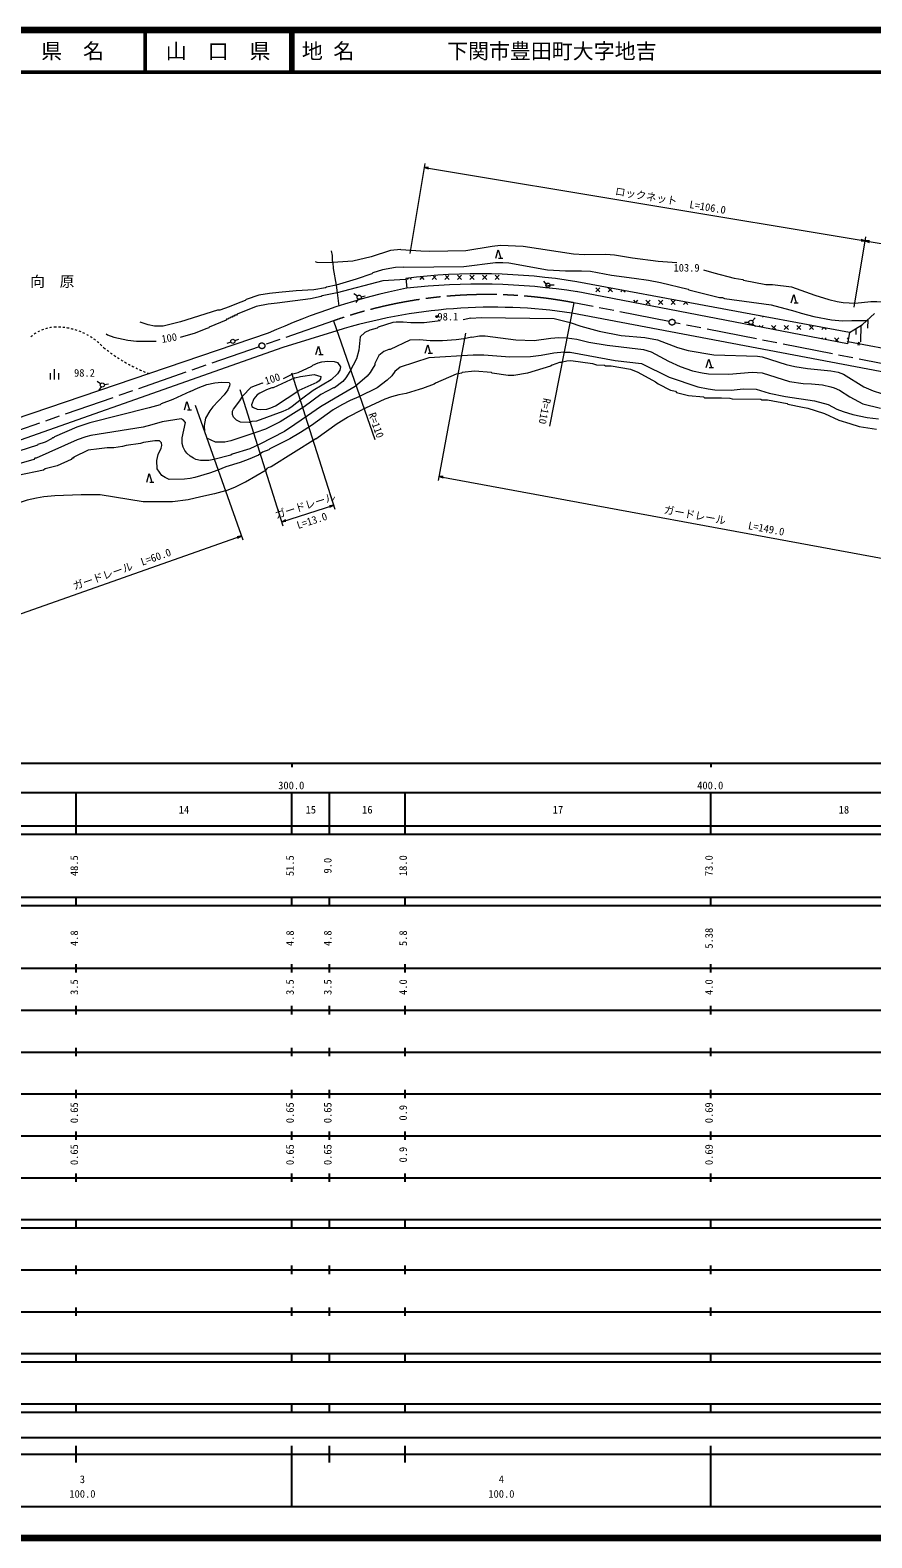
# Model space of a CAD drawing. Units: millimetres, scale not verified. Extents: x 40000 to 680000, y 20000 to 380000.
# Drawn here: x 305527 to 506413, y 20000 to 380000 of the extents above; entities that cross this region are included whole.
import ezdxf
from ezdxf.enums import TextEntityAlignment as Align

# ---------------------------------------------------------------- set-up
doc = ezdxf.new("R2010")
doc.units = ezdxf.units.MM
doc.header["$LTSCALE"] = 1000
doc.header["$PDMODE"] = 32
doc.header["$PDSIZE"] = 500
doc.linetypes.add('CHAIN', pattern=[18.5, 12, -1.5, 3.5, -1.5])
for name, color, linetype, lineweight in [('M-BGD', 7, 'Continuous', 13), ('M-BMK', 2, 'CHAIN', 13), ('M-STR-HTXT', 7, 'Continuous', 13), ('M-TTL', 2, 'Continuous', 140), ('M-TTL-BAND', 7, 'Continuous', 25), ('M-TTL-LINE', 7, 'Continuous', 50)]:
    doc.layers.add(name, color=color, linetype=linetype, lineweight=lineweight)
doc.layers.add('M-BMK-HTXT', color=7, linetype='Continuous')
doc.layers.add('M-TTL-TXT', color=7, linetype='Continuous')
doc.styles.add('ＭＳ ゴシック', font='')
doc.styles.get('ＭＳ ゴシック').set_extended_font_data('MS Gothic')

# ---------------------------------------------------------------- blocks, each defined once
blk = doc.blocks.new('電話柱1')
at = {"color": 7, "linetype": 'Continuous', "lineweight": 13}
for p, q in [((-1.203, 0.848), (-0.496, 0.14)), ((-0.516, 0.002), (0.484, 0.002)), ((1.475, 0.164), (0.478, 0.078))]:
    blk.add_line(p, q, dxfattribs=at)
blk.add_circle((-0.016, 0.002), 0.5, dxfattribs=at)
blk = doc.blocks.new('電力柱1')
at = {"color": 7, "linetype": 'Continuous', "lineweight": 13}
for p, q in [((-0.49, 0.061), (-1.483, 0.18)), ((0.4, 0.311), (1.186, 0.93)), ((0.316, -0.391), (0.934, -1.176))]:
    blk.add_line(p, q, dxfattribs=at)
blk.add_circle((0.007, 0.002), 0.5, dxfattribs=at)
blk = doc.blocks.new('針葉樹林')
at = {"color": 7, "linetype": 'Continuous', "lineweight": 13}
for p, q in [((-0.6, 0), (0, 2)), ((0, 2), (0.6, 0)), ((0.1, 0), (1.1, 0))]:
    blk.add_line(p, q, dxfattribs=at)
blk = doc.blocks.new('open_arrow')
at = {"color": 0, "linetype": 'Continuous', "lineweight": -2}
blk.add_lwpolyline([(7.5, 1.25), (0, 0), (7.5, -1.25)], dxfattribs=at)

msp = doc.modelspace()

# ---------------------------------------------------------------- linework, layer by layer
at = {"layer": 'M-BGD'}
for p, q in [((395202, 320715), (395462, 318403)), ((395762, 320762), (395500, 320500)), ((396203, 320798), (396501, 320500)), ((399034, 321034), (398501, 320501)), ((398972, 321029), (399500, 320501)), ((402249, 321249), (401500, 320501)), ((401778, 321223), (402501, 320501)), ((405424, 321424), (404501, 320500)), ((404621, 321380), (405500, 320500)), ((407500, 321501), (408500, 320500)), ((408501, 321501), (407500, 320500)), ((410501, 321500), (411500, 320501)), ((411500, 321500), (410501, 320501)), ((413500, 321500), (414500, 320501)), ((414501, 321500), (413501, 320501)), ((417500, 321501), (416500, 320500)), ((416501, 321501), (417501, 320500)), ((378529, 319081), (378783, 317303)), ((378783, 317303), (379206, 314085)), ((500584, 305139), (435870, 317631)), ((501105, 307837), (436006, 319938)), ((440500, 318500), (441501, 317501)), ((441501, 318500), (440500, 317501)), ((444363, 318363), (443500, 317500)), ((443501, 318501), (444501, 317500)), ((446898, 317898), (446501, 317500)), ((447148, 317853), (447500, 317500)), ((449500, 315501), (449926, 315075)), ((450501, 315501), (450051, 315051)), ((452501, 315501), (453500, 314500)), ((453500, 315501), (452567, 314567)), ((455500, 315500), (456501, 314501)), ((456501, 315500), (455500, 314501)), ((458501, 315500), (459500, 314501)), ((459500, 315500), (458501, 314501)), ((462110, 315110), (461500, 314500)), ((461841, 315160), (462501, 314500)), ((410702, 311207), (408839, 310868)), ((532967, 293861), (434829, 312446)), ((479809, 311809), (479668, 311668)), ((480280, 311721), (480500, 311500)), ((501105, 307837), (504171, 309697)), ((501634, 310699), (505273, 310699)), ((504171, 309697), (507060, 312323)), ((505428, 310839), (505413, 308878)), ((362303, 307615), (281912, 280341)), ((354364, 305873), (355304, 306215)), ((479500, 309500), (479833, 309168)), ((480500, 309500), (480114, 309114)), ((482501, 309500), (483500, 308501)), ((483501, 309501), (482628, 308628)), ((486501, 309501), (485500, 308500)), ((485501, 309501), (486501, 308500)), ((488501, 309501), (489500, 308501)), ((489500, 309500), (488501, 308500)), ((491500, 309500), (492501, 308501)), ((492451, 309451), (491500, 308501)), ((494980, 308980), (494501, 308500)), ((494501, 306501), (494711, 306290)), ((495031, 308970), (495500, 308500)), ((495500, 306501), (495196, 306196)), ((497500, 306500), (498431, 305570)), ((498501, 306500), (497710, 305710)), ((500501, 306501), (500791, 306210)), ((501105, 307837), (500584, 305139)), ((502579, 308731), (502568, 307327)), ((503826, 309488), (503683, 305608)), ((353424, 305532), (352483, 305195)), ((500690, 305690), (500501, 305501)), ((500684, 305657), (520622, 301968)), ((502987, 304977), (503479, 304886)), ((503078, 305468), (503570, 305378)), ((311296, 296566), (311296, 299066)), ((432546, 300793), (432461, 300623)), ((310296, 298066), (310296, 296566)), ((312296, 298066), (312296, 296566)), ((365998, 296813), (368199, 297914)), ((385556, 289701), (384879, 289447))]:
    msp.add_line(p, q, dxfattribs=at)
for points in [[(394023, 327632), (391567, 327378), (386911, 325854), (382508, 324838), (377767, 324499)], [(394023, 327632), (398764, 327293), (400881, 327209), (409517, 327378), (415782, 328394), (417814, 328648), (423233, 328394), (435171, 326616), (437795, 326447), (442960, 326531), (444992, 326362), (449310, 325600), (455406, 324838), (459893, 324499)], [(373533, 324753), (373957, 324584), (377767, 324499)], [(377343, 327293), (377597, 326193), (377597, 324923), (377767, 324499)], [(377767, 324499), (377851, 323060), (378529, 319081)], [(394700, 323399), (409009, 323568), (416629, 324499), (418322, 324499), (419761, 324415), (428990, 322806), (433308, 322552), (437118, 322552), (439235, 322467), (444315, 321536), (449649, 320774), (453120, 320266), (455999, 319758), (462603, 318149), (462772, 317980), (470053, 316202), (470731, 316202), (471239, 315948), (482415, 314424), (488003, 312900), (489527, 312392), (492575, 311630), (496808, 310868), (499433, 310614), (501634, 310699)], [(394700, 323399), (392753, 323314), (389620, 322806), (387334, 322044), (387080, 321790), (383355, 320520), (378529, 319081)], [(395123, 320435), (389705, 320181), (378783, 317303)], [(466243, 322806), (468699, 322044), (473525, 320774), (475641, 320435), (475811, 320266), (481145, 319250), (482669, 319250), (487241, 318742), (492829, 316710), (496131, 315694), (498163, 315186), (499602, 314932), (502396, 314847)], [(378529, 319081), (376243, 318657), (375989, 318488), (373195, 317980), (369046, 317726), (364897, 317387), (362611, 317133), (360071, 316710), (357108, 315694), (356854, 315440), (354737, 314678), (353044, 313916), (350758, 313154), (350250, 313154), (341445, 310360), (337296, 309344), (335179, 309344), (333655, 309598), (331793, 310275)], [(378783, 317303), (375227, 316541), (374973, 316371), (372433, 315863), (364474, 314847), (362357, 314593), (359479, 314001), (354907, 312223), (354737, 311969), (354399, 311969), (354229, 311715), (353891, 311715), (353721, 311461), (353383, 311461), (353213, 311207), (352959, 311207), (352705, 310953), (352367, 310953), (352282, 310783), (348218, 309090), (348133, 308921), (347456, 308667), (344916, 307651), (341360, 306635)], [(502396, 314847), (506206, 315186), (507645, 315186), (509000, 315101), (510947, 314593), (511045, 314447)], [(403421, 310614), (399526, 310106), (396393, 310106), (394531, 310275), (392922, 310275), (392075, 310191), (388604, 309090), (388350, 308836), (386572, 308328), (385387, 307820), (384286, 306804), (383947, 303587), (383439, 301555), (381831, 298507)], [(410702, 311207), (413157, 311376), (430599, 311122), (434409, 310191)], [(434409, 310191), (436949, 309344), (441351, 308159), (446601, 307058), (452273, 306635), (455237, 306042), (460063, 304264), (462603, 303502), (468699, 302486), (479113, 302147), (480213, 301978), (485971, 300200), (488003, 299692), (491051, 299184), (496639, 298676), (498417, 298337), (499687, 297829), (504513, 294866), (506714, 293850), (508746, 293257), (509169, 293427)], [(378721, 308215), (365829, 304238), (282780, 274943)], [(323665, 307481), (324003, 307227), (325527, 306719), (328829, 305957), (330946, 305703), (335603, 305703)], [(410956, 306719), (409009, 306296), (407231, 306042), (403929, 305788), (400965, 305788), (398425, 306042), (396139, 305957), (391483, 303756), (391144, 303756), (389959, 303248), (388773, 302317), (387757, 300369), (387757, 300115), (387165, 299015), (386657, 298253), (385979, 297406), (383101, 294951)], [(410956, 306719), (412734, 306973), (414089, 306973), (421455, 306042), (425857, 305873), (429837, 306465), (431699, 306635), (433647, 306550)], [(433647, 306550), (436017, 306211), (438896, 305534), (443214, 304772), (451935, 303756), (453713, 303163), (457861, 300962), (460655, 299692), (463619, 298676), (465905, 298168), (467429, 297914), (472255, 297829), (477843, 298337), (480213, 298168), (486733, 296136), (490035, 295628), (491982, 295543), (494607, 295289), (496639, 294866), (497401, 294612), (498671, 294019), (501126, 292411), (504259, 290802), (508492, 289701)], [(411295, 302401), (400711, 301724), (393853, 299523), (392583, 298507), (391821, 297491), (390721, 296390), (388350, 294612), (383947, 292411)], [(432969, 303079), (430514, 302909), (427466, 302317), (424926, 301978), (420015, 301893), (413835, 302401), (411295, 302401)], [(432969, 303079), (434409, 303079), (445161, 301131), (451427, 300369), (458031, 297152), (464889, 294866), (467344, 294358), (468953, 294104), (472847, 294019), (475726, 294358), (478774, 294273), (481907, 293342), (485801, 292495), (492744, 291479), (495961, 290633), (498078, 289532), (499602, 288939), (501888, 288262), (505275, 287500), (507984, 287161)], [(368199, 297914), (369469, 298253), (372771, 299777), (373025, 300031), (374295, 300539), (375142, 300793), (376581, 300962), (378105, 300877), (378867, 300623), (379629, 299607), (379460, 298845), (378867, 297914), (377343, 296475), (373110, 293935), (370316, 291903)], [(432461, 300623), (431869, 300623), (430091, 300031), (429752, 299777), (424249, 298083), (420947, 297575), (419592, 297575), (415782, 298083), (415613, 298253), (411549, 298591)], [(432546, 300793), (433647, 301047), (434578, 301131), (439743, 300369), (440674, 300115), (442621, 300031), (442875, 299861), (444230, 299861), (448802, 299015), (450580, 298337), (454813, 296051), (455406, 295543), (458369, 294019), (459555, 293765), (459809, 293511), (462687, 292749), (466243, 292411), (466497, 292241), (470561, 292241), (472509, 292157), (473101, 291987), (479959, 291903), (480129, 291733), (481483, 291733), (486225, 290887), (486394, 290717), (489865, 289955), (491135, 289701), (492913, 289193), (495115, 288431), (498501, 286907), (501126, 286061), (503412, 285383), (507561, 284706)], [(343731, 293681), (345593, 294612), (347710, 295374), (349573, 295797), (351181, 295967), (353044, 295882), (353213, 295543), (353129, 295035), (352705, 294104), (351859, 292919), (349149, 290040), (348387, 289109), (347371, 287331), (347033, 285637), (347113, 284138), (347710, 282589)], [(361172, 295628), (360918, 295713), (358209, 294697), (356261, 292665)], [(368707, 296983), (363543, 294612), (363204, 294612), (361934, 294104), (360325, 293342), (359733, 292919), (358886, 291987), (358378, 290548), (358463, 290125), (358801, 289871), (359733, 289532), (360410, 289447), (362019, 289532), (362950, 289786), (364051, 290294), (369639, 293935)], [(368707, 296983), (370062, 297321), (373279, 297745), (374888, 297321), (374803, 296729), (374465, 296305), (373957, 295882), (369639, 293935)], [(381831, 298507), (380899, 296983), (380137, 296136), (378190, 294612), (377936, 294612), (374888, 293003), (370909, 290040)], [(411549, 298591), (408670, 298253), (408501, 298083), (407231, 297829), (402235, 295713), (401981, 295459), (399187, 294443), (398341, 294189), (395293, 293257), (393515, 292919), (391737, 292411), (390213, 291903), (385556, 289701)], [(343731, 293681), (339582, 291818), (336788, 290802), (336534, 290548), (333909, 289786), (319770, 286230), (316637, 285214), (311303, 282928), (311134, 282674), (310880, 282674), (310626, 282420), (309102, 281658), (307324, 281065), (307239, 280896), (296317, 277425), (289036, 271159), (288697, 270313)], [(358463, 286569), (357785, 286315), (355753, 286399), (354737, 286907), (354060, 287585), (353806, 288262), (353806, 289024), (354060, 289532), (355584, 291479), (356261, 292665)], [(370316, 291903), (368030, 290125), (367268, 289617), (365829, 288939), (359563, 286653), (358463, 286569)], [(383101, 294951), (378359, 292157), (374803, 290040), (371755, 287923)], [(383947, 292411), (381915, 291564), (379883, 290548), (377851, 289363), (372687, 285637)], [(370909, 290040), (365236, 286484), (361680, 284706), (359394, 283944)], [(373703, 282420), (378783, 286061), (381238, 287585), (384879, 289447)], [(349403, 277509), (348133, 277255), (346186, 277255), (345085, 277509), (344493, 277763), (343731, 278271), (342884, 279033), (342461, 279626), (342037, 280388), (341783, 281319), (341783, 282674), (342630, 286315), (342037, 286992), (341529, 287161), (337042, 286484), (334587, 285722), (332470, 285214), (320024, 283182), (318839, 282928), (316722, 282166), (306985, 277763), (306647, 277763), (306393, 277509), (300381, 275731)], [(371755, 287923), (368707, 285807), (366252, 284198), (360325, 281150)], [(372687, 285637), (370062, 283944), (367522, 282420), (362696, 280049), (362527, 279795), (361003, 279203)], [(350335, 274969), (348303, 274207), (344831, 273191), (343731, 272937), (342376, 272768), (338735, 272683), (337719, 273191), (336957, 273699), (335857, 275223), (335772, 277255), (336111, 278695), (336788, 280219), (336957, 280811), (336873, 281489), (336365, 281912), (335264, 281912), (332555, 281573), (331877, 281319), (328406, 280811), (327559, 280557), (325527, 280303), (323919, 280303), (321971, 280049), (319347, 279711), (315960, 278017), (315791, 277763), (315537, 277763), (315283, 277509), (311981, 275985), (309102, 275223), (308679, 274969), (302583, 273699)], [(359394, 283944), (353383, 281912), (352028, 281658), (349742, 281658), (347710, 282589)], [(360325, 281150), (357955, 280049), (353721, 278779), (353383, 278525), (349403, 277509)], [(373703, 282420), (363035, 275731), (362273, 275477)], [(361003, 279203), (359987, 278525), (357531, 277509), (355669, 276747), (352197, 275731), (350335, 274969)], [(352113, 269974), (354399, 270905), (356939, 272175), (361849, 275054), (362273, 275477)], [(352113, 269974), (349488, 269297), (346271, 268535), (343223, 267857), (339497, 267349), (332470, 267349), (322225, 269043), (317738, 269043), (311388, 268789), (308763, 268535), (307070, 268281), (304784, 267773), (301736, 266757), (299958, 265995), (297757, 264809), (295725, 263285), (292677, 260999), (292169, 260830)]]:
    msp.add_lwpolyline(points, dxfattribs=at)
msp.add_circle((353895, 305701), 500, dxfattribs=at)
for centre, radius, start, end in [((412912, 178939), 142878, 80.69845, 97.12037), ((428628, 160794), 161106, 101.93301, 114.31071), ((412481, 167053), 152304, 81.07792, 96.41579), ((416053, 187279), 126567, 81.46853, 107.14921), ((311827, 299790), 9298, 128.0475, 131.12844), ((311827, 299790), 9298, 121.88562, 124.96656), ((311827, 299790), 9298, 115.72375, 118.80468), ((311827, 299790), 9298, 109.56187, 112.64281), ((311827, 299790), 9298, 103.39999, 106.48093), ((311827, 299790), 9298, 97.23811, 100.31905), ((311827, 299790), 9298, 91.07623, 94.15717), ((311858, 293806), 15282, 90.15506, 90.77187), ((311858, 293806), 15282, 86.40583, 88.28045), ((311858, 293806), 15282, 82.6566, 84.53122), ((311858, 293806), 15282, 78.90737, 80.78199), ((311858, 293806), 15282, 75.15814, 77.03276), ((311858, 293806), 15282, 71.40891, 73.28353), ((311858, 293806), 15282, 67.65968, 69.5343), ((311858, 293806), 15282, 63.91045, 65.78507), ((311858, 293806), 15282, 60.16122, 62.03584), ((311858, 293806), 15282, 56.41199, 58.28661), ((311858, 293806), 15282, 52.66276, 54.53737), ((311858, 293806), 15282, 48.91353, 50.78814), ((311858, 293806), 15282, 45.1643, 47.03891), ((347765, 334727), 39254, 230.85132, 231.12524), ((347765, 334727), 39254, 231.12524, 231.85504), ((347765, 334727), 39254, 232.58485, 233.31465), ((347765, 334727), 39254, 234.04446, 234.77426), ((347765, 334727), 39254, 235.50407, 236.23387), ((347765, 334727), 39254, 236.96368, 237.69348), ((347765, 334727), 39254, 238.42329, 239.15309), ((347765, 334727), 39254, 239.8829, 240.6127), ((347765, 334727), 39254, 241.34251, 242.07231), ((347765, 334727), 39254, 242.80212, 243.53192), ((347765, 334727), 39254, 244.26173, 244.99153), ((347765, 334727), 39254, 245.72134, 246.45114), ((347765, 334727), 39254, 247.18095, 247.91075), ((347765, 334727), 39254, 248.64056, 249.37036)]:
    msp.add_arc(centre, radius, start, end, dxfattribs=at)
msp.add_point((402569, 311599), dxfattribs=at)
at = {"layer": 'M-BMK'}
for p, q in [((458048, 310408), (435307, 314900)), ((377900, 310576), (361503, 304869)), ((533299, 295543), (459422, 310136)), ((360181, 304409), (266981, 271967))]:
    msp.add_line(p, q, dxfattribs=at)
for centre in [(458735, 310272), (360842, 304639)]:
    msp.add_circle(centre, 700, dxfattribs=at)
msp.add_arc((414577, 206871), 110000, 79.13714, 109.477, dxfattribs=at)
at = {"layer": 'M-STR-HTXT'}
for p, q in [((396188, 326634), (399781, 348186)), ((399616, 347200), (504849, 329661)), ((502210, 313828), (505013, 330647)), ((504849, 329661), (524841, 326329)), ((435307, 314900), (429494, 285468)), ((377900, 310576), (387762, 282243)), ((409442, 307677), (402929, 272462)), ((367940, 298164), (378271, 265617)), ((355537, 294227), (365867, 261680)), ((344903, 290494), (356266, 258281)), ((403111, 273445), (546787, 246874)), ((365565, 262633), (377968, 266570)), ((299620, 239359), (355933, 259224))]:
    msp.add_line(p, q, dxfattribs=at)
at = {"layer": 'M-TTL'}
for p, q in [((680000, 380000), (40000, 380000)), ((40000, 20000), (680000, 20000))]:
    msp.add_line(p, q, dxfattribs=at)
at = {"layer": 'M-TTL-BAND'}
for p, q in [((40000, 205000), (579000, 205000)), ((368000, 205000), (368000, 204000)), ((468000, 205000), (468000, 204000)), ((68000, 198000), (579000, 198000)), ((316500, 188000), (316500, 198000)), ((368000, 188000), (368000, 198000)), ((377000, 188000), (377000, 198000)), ((395000, 188000), (395000, 198000)), ((468000, 188000), (468000, 198000)), ((40000, 190000), (579000, 190000)), ((40000, 188000), (579000, 188000)), ((40000, 173000), (579000, 173000)), ((316500, 171000), (316500, 173000)), ((368000, 171000), (368000, 173000)), ((377000, 171000), (377000, 173000)), ((395000, 171000), (395000, 173000)), ((468000, 171000), (468000, 173000)), ((40000, 171000), (579000, 171000)), ((40000, 156000), (579000, 156000)), ((316500, 155000), (316500, 157000)), ((368000, 155000), (368000, 157000)), ((377000, 155000), (377000, 157000)), ((395000, 155000), (395000, 157000)), ((468000, 155000), (468000, 157000)), ((46000, 146000), (579000, 146000)), ((316500, 145000), (316500, 147000)), ((368000, 145000), (368000, 147000)), ((377000, 145000), (377000, 147000)), ((395000, 145000), (395000, 147000)), ((468000, 145000), (468000, 147000)), ((316500, 135000), (316500, 137000)), ((368000, 135000), (368000, 137000)), ((377000, 135000), (377000, 137000)), ((395000, 135000), (395000, 137000)), ((468000, 135000), (468000, 137000)), ((52000, 136000), (579000, 136000)), ((46000, 126000), (579000, 126000)), ((316500, 125000), (316500, 127000)), ((368000, 125000), (368000, 127000)), ((377000, 125000), (377000, 127000)), ((395000, 125000), (395000, 127000)), ((468000, 125000), (468000, 127000)), ((52000, 116000), (579000, 116000)), ((316500, 115000), (316500, 117000)), ((368000, 115000), (368000, 117000)), ((377000, 115000), (377000, 117000)), ((395000, 115000), (395000, 117000)), ((468000, 115000), (468000, 117000)), ((46000, 106000), (579000, 106000)), ((316500, 105000), (316500, 107000)), ((368000, 105000), (368000, 107000)), ((377000, 105000), (377000, 107000)), ((395000, 105000), (395000, 107000)), ((468000, 105000), (468000, 107000)), ((40000, 96000), (579000, 96000)), ((40000, 94000), (579000, 94000)), ((316500, 94000), (316500, 96000)), ((368000, 94000), (368000, 96000)), ((377000, 94000), (377000, 96000)), ((395000, 94000), (395000, 96000)), ((468000, 94000), (468000, 96000)), ((49000, 84000), (579000, 84000)), ((316500, 83000), (316500, 85000)), ((368000, 83000), (368000, 85000)), ((377000, 83000), (377000, 85000)), ((395000, 83000), (395000, 85000)), ((468000, 83000), (468000, 85000)), ((40000, 74000), (579000, 74000)), ((316500, 73000), (316500, 75000)), ((368000, 73000), (368000, 75000)), ((377000, 73000), (377000, 75000)), ((395000, 73000), (395000, 75000)), ((468000, 73000), (468000, 75000)), ((40000, 64000), (579000, 64000)), ((40000, 62000), (579000, 62000)), ((316500, 62000), (316500, 64000)), ((368000, 62000), (368000, 64000)), ((377000, 62000), (377000, 64000)), ((395000, 62000), (395000, 64000)), ((468000, 62000), (468000, 64000)), ((40000, 52000), (579000, 52000)), ((316500, 50000), (316500, 52000)), ((368000, 50000), (368000, 52000)), ((377000, 50000), (377000, 52000)), ((395000, 50000), (395000, 52000)), ((468000, 50000), (468000, 52000)), ((40000, 50000), (579000, 50000)), ((71000, 44000), (564500, 44000)), ((40000, 40000), (579000, 40000)), ((316500, 38000), (316500, 42000)), ((368000, 27500), (368000, 42000)), ((377000, 38000), (377000, 42000)), ((395000, 38000), (395000, 42000)), ((468000, 27500), (468000, 42000)), ((68000, 27500), (579000, 27500))]:
    msp.add_line(p, q, dxfattribs=at)
at = {"layer": 'M-TTL-LINE'}
for p, q in [((333000, 380000), (333000, 370000)), ((367750, 380000), (367750, 370000)), ((368250, 380000), (368250, 370000)), ((40000, 370000), (680000, 370000))]:
    msp.add_line(p, q, dxfattribs=at)

# ---------------------------------------------------------------- block references
at = {"layer": 'M-BGD', "xscale": 1000, "yscale": 1000}
for p in [(417239, 325528), (487767, 314874), (374322, 302569), (400432, 302869), (467509, 299418), (342959, 289364), (333955, 272107)]:
    msp.add_blockref('針葉樹林', p, dxfattribs=at)
for name, p, rotation in [('電力柱1', (384057, 316243), 198.74058), ('電話柱1', (429131, 319094), 353.27115), ('電力柱1', (477545, 310241), 8.27115), ('電力柱1', (322757, 295272), 198.74058)]:
    msp.add_blockref(name, p, dxfattribs=dict(at, rotation=rotation))
at = {"layer": 'M-STR-HTXT', "xscale": 133, "yscale": 133}
for p, rotation in [((399616, 347200), 350.5), ((504849, 329661), 170.5), ((504849, 329661), 350.5), ((403111, 273445), 349.5), ((377968, 266570), 197.6), ((365565, 262633), 17.6), ((355933, 259224), 199.4)]:
    msp.add_blockref('open_arrow', p, dxfattribs=dict(at, rotation=rotation))

# ---------------------------------------------------------------- texts
at = {"layer": 'M-BGD', "style": 'ＭＳ ゴシック'}
for s, p in [('103.9', (459077, 323267)), ('98.1', (402729, 311599)), ('98.2', (315994, 298169))]:
    msp.add_text(s, height=1833, dxfattribs=at).set_placement(p, align=Align.MIDDLE_LEFT)
for rotation, p in [(9.324, (338944, 305072)), (18.153, (363779, 295355))]:
    msp.add_text('100', height=1833, rotation=rotation, dxfattribs=at).set_placement(p, align=Align.BOTTOM_CENTER)
at = {"layer": 'M-BMK-HTXT', "style": 'ＭＳ ゴシック'}
msp.add_text('向\u3000原', height=2566, dxfattribs=at).set_placement((310807, 317940), align=Align.BOTTOM_CENTER)
at = {"layer": 'M-STR-HTXT', "style": 'ＭＳ ゴシック'}
for s, rotation, p in [('ロックネット', 350.538, (452315, 338923)), ('L=106.0', 350.538, (467000, 336292)), ('ガードレール', 17.61, (371615, 265078)), ('L=13.0', 17.61, (373218, 261490)), ('ガードレール', 349.522, (463929, 262760)), ('L=149.0', 349.522, (480961, 259534)), ('L=60.0', 19.43, (336001, 252821)), ('ガードレール', 19.43, (323354, 248266))]:
    msp.add_text(s, height=1833, rotation=rotation, dxfattribs=at).set_placement(p, align=Align.BOTTOM_CENTER)
for rotation, p in [(258.778, (426303, 286238)), (289.192, (387762, 282243))]:
    msp.add_text('R=110', height=1833, rotation=rotation, dxfattribs=at).set_placement(p, align=Align.BOTTOM_RIGHT)
at = {"layer": 'M-TTL-BAND', "style": 'ＭＳ ゴシック'}
for s, p in [('300.0', (367844, 198195)), ('400.0', (467844, 198195)), ('14', (342250, 192405)), ('15', (372500, 192405)), ('16', (386000, 192405)), ('17', (431500, 192405)), ('18', (499750, 192405)), ('3', (318000, 32523)), ('4', (418000, 32523)), ('100.0', (318000, 29033)), ('100.0', (418000, 29033))]:
    msp.add_text(s, height=1833, dxfattribs=at).set_placement(p, align=Align.BOTTOM_CENTER)
for s, p in [('48.5', (317500, 180500)), ('51.5', (369000, 180500)), ('9.0', (378000, 180500)), ('18.0', (396000, 180500)), ('73.0', (469000, 180500)), ('4.8', (317500, 163174)), ('4.8', (369000, 163174)), ('4.8', (378000, 163174)), ('5.8', (396000, 163174)), ('5.38', (469000, 163174)), ('3.5', (317500, 151500)), ('3.5', (369000, 151500)), ('3.5', (378000, 151500)), ('4.0', (396000, 151500)), ('4.0', (469000, 151500)), ('0.65', (317500, 121500)), ('0.65', (369000, 121500)), ('0.65', (378000, 121500)), ('0.9', (396000, 121500)), ('0.69', (469000, 121500)), ('0.65', (317500, 111500)), ('0.65', (369000, 111500)), ('0.65', (378000, 111500)), ('0.9', (396000, 111500)), ('0.69', (469000, 111500))]:
    msp.add_text(s, height=1833, rotation=90, dxfattribs=at).set_placement(p, align=Align.BOTTOM_CENTER)
at = {"layer": 'M-TTL-TXT', "style": 'ＭＳ ゴシック'}
for s, p in [('県\u3000名', (315625, 375000)), ('山\u3000口\u3000県', (350375, 375000))]:
    msp.add_text(s, height=3666, dxfattribs=at).set_placement(p, align=Align.MIDDLE_CENTER)
for s, p in [('地 名', (370380, 375000)), ('下関市豊田町大字地吉', (405024, 375000))]:
    msp.add_text(s, height=3666, dxfattribs=at).set_placement(p, align=Align.MIDDLE_LEFT)

doc.saveas('drawing.dxf')
